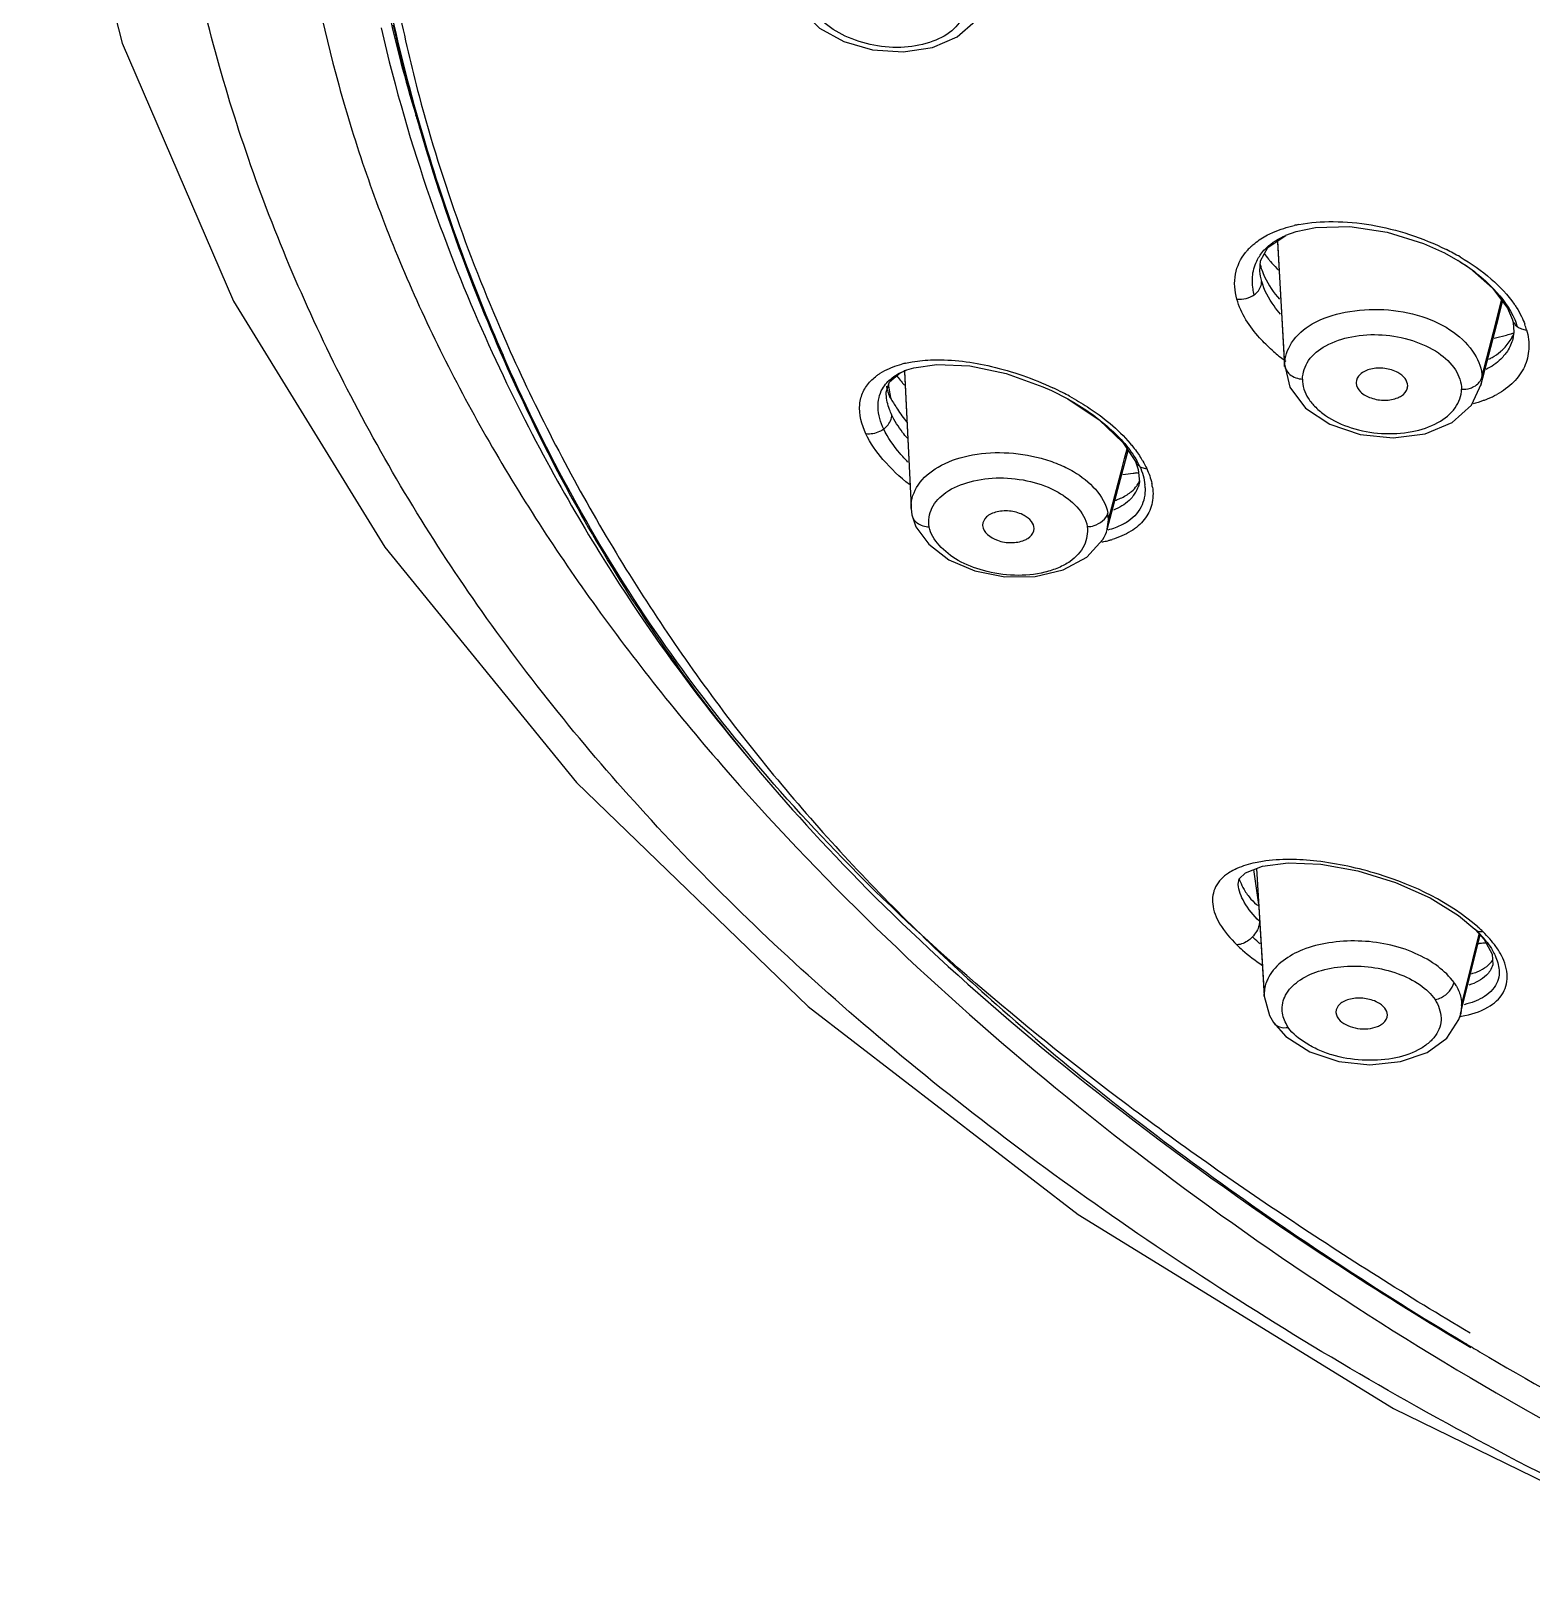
# Model space of a CAD drawing. Extents: x 0 to 1693, y 0 to 1240.
# Drawn here: x 733.19 to 756.42, y 586.93 to 610.95 of the extents above; entities that cross this region are included whole.
import ezdxf

# ---------------------------------------------------------------- set-up
doc = ezdxf.new("R2010")
doc.units = 0
doc.header["$LTSCALE"] = 40
doc.header["$MEASUREMENT"] = 0
doc.layers.add('DEF_LAYER_ASSEM_MEMBER', color=7, linetype='CONTINUOUS')

msp = doc.modelspace()

# ---------------------------------------------------------------- linework, layer by layer
at = {"layer": 'DEF_LAYER_ASSEM_MEMBER', "color": 7, "linetype": 'Continuous'}
for p, q in [((738.796, 611.043), (738.826, 610.91)), ((738.826, 610.91), (738.857, 610.776)), ((738.857, 610.776), (738.889, 610.642)), ((738.889, 610.642), (738.922, 610.507)), ((738.964, 610.338), (738.999, 610.202)), ((738.999, 610.202), (739.035, 610.065)), ((739.035, 610.065), (739.071, 609.928)), ((739.071, 609.928), (739.109, 609.79)), ((739.109, 609.79), (739.146, 609.656)), ((739.146, 609.656), (739.197, 609.478)), ((739.197, 609.478), (739.237, 609.338)), ((739.237, 609.338), (739.279, 609.197)), ((739.279, 609.197), (739.321, 609.056)), ((739.321, 609.056), (739.365, 608.914)), ((739.365, 608.914), (739.41, 608.772)), ((739.41, 608.772), (739.455, 608.629)), ((739.455, 608.629), (739.502, 608.485)), ((739.502, 608.485), (739.55, 608.34)), ((739.55, 608.34), (739.599, 608.194)), ((739.599, 608.194), (739.649, 608.048)), ((739.649, 608.048), (739.7, 607.901)), ((739.7, 607.901), (739.753, 607.753)), ((739.753, 607.753), (739.806, 607.604)), ((752.328, 607.602), (752.61, 607.79)), ((752.477, 607.701), (752.588, 605.758)), ((752.608, 607.791), (752.77, 607.85)), ((739.806, 607.604), (739.861, 607.455)), ((739.861, 607.455), (739.917, 607.304)), ((752.216, 607.395), (752.328, 607.602)), ((755.063, 607.517), (755.269, 607.403)), ((739.917, 607.304), (739.975, 607.153)), ((752.206, 607.237), (752.216, 607.395)), ((752.22, 607.306), (752.222, 607.297)), ((739.975, 607.153), (740.034, 607.001)), ((740.034, 607.001), (740.094, 606.847)), ((740.094, 606.847), (740.156, 606.693)), ((740.156, 606.693), (740.203, 606.577)), ((755.904, 606.536), (755.963, 606.765)), ((740.203, 606.577), (740.251, 606.46)), ((740.251, 606.46), (740.3, 606.342)), ((755.626, 605.464), (755.904, 606.536)), ((740.3, 606.342), (740.349, 606.224)), ((740.349, 606.224), (740.4, 606.106)), ((756.138, 606.289), (756.123, 606.19)), ((740.4, 606.106), (740.452, 605.986)), ((740.452, 605.986), (740.505, 605.864)), ((756.125, 606.196), (756.123, 606.19)), ((740.505, 605.864), (740.56, 605.74)), ((740.56, 605.74), (740.617, 605.613)), ((746.744, 605.707), (746.852, 605.741)), ((752.587, 605.795), (752.672, 605.438)), ((740.617, 605.613), (740.677, 605.482)), ((746.424, 605.361), (746.475, 605.521)), ((746.705, 605.689), (746.808, 603.586)), ((753.696, 605.51), (753.697, 605.502)), ((755.482, 605.161), (755.634, 605.494)), ((740.677, 605.482), (740.738, 605.348)), ((740.738, 605.348), (740.803, 605.211)), ((746.425, 605.33), (746.424, 605.361)), ((746.425, 605.328), (746.425, 605.33)), ((748.981, 605.387), (749.234, 605.257)), ((754.488, 605.424), (754.494, 605.462)), ((740.803, 605.211), (740.869, 605.071)), ((740.869, 605.071), (740.937, 604.93)), ((740.937, 604.93), (741.007, 604.786)), ((741.007, 604.786), (741.078, 604.642)), ((741.078, 604.642), (741.151, 604.496)), ((741.151, 604.496), (741.226, 604.35)), ((741.226, 604.35), (741.302, 604.203)), ((750.03, 603.939), (750.167, 604.461)), ((750.28, 604.289), (750.325, 604.166)), ((750.28, 604.289), (750.28, 604.289)), ((741.302, 604.203), (741.379, 604.056)), ((741.379, 604.056), (741.458, 603.907)), ((750.325, 604.166), (750.344, 603.976)), ((741.458, 603.907), (741.539, 603.759)), ((749.843, 603.238), (750.03, 603.939)), ((750.344, 603.976), (750.328, 603.901)), ((746.808, 603.586), (746.809, 603.558)), ((741.649, 603.56), (741.705, 603.459)), ((741.705, 603.459), (741.761, 603.359)), ((741.761, 603.359), (741.819, 603.258)), ((746.809, 603.558), (746.82, 603.461)), ((746.82, 603.461), (746.884, 603.278)), ((746.82, 603.461), (746.82, 603.461)), ((749.842, 603.239), (749.862, 603.387)), ((741.819, 603.258), (741.877, 603.158)), ((741.877, 603.158), (741.936, 603.056)), ((746.884, 603.278), (747.082, 603.009)), ((747.915, 603.304), (747.915, 603.298)), ((748.706, 603.214), (748.712, 603.252)), ((749.529, 602.81), (749.776, 603.081)), ((741.936, 603.056), (741.996, 602.955)), ((741.996, 602.955), (742.057, 602.853)), ((742.057, 602.853), (742.118, 602.751)), ((742.118, 602.751), (742.181, 602.648)), ((742.181, 602.648), (742.244, 602.546)), ((742.244, 602.546), (742.308, 602.443)), ((742.292, 602.396), (742.397, 602.235)), ((742.308, 602.443), (742.373, 602.339)), ((742.373, 602.339), (742.438, 602.236)), ((742.397, 602.235), (742.502, 602.076)), ((742.438, 602.236), (742.505, 602.132)), ((742.505, 602.132), (742.573, 602.028)), ((742.502, 602.076), (742.607, 601.921)), ((742.573, 602.028), (742.641, 601.923)), ((742.607, 601.921), (742.711, 601.768)), ((742.641, 601.923), (742.711, 601.818)), ((742.711, 601.818), (742.782, 601.713)), ((742.711, 601.768), (742.814, 601.619)), ((742.782, 601.713), (742.853, 601.607)), ((742.814, 601.619), (742.917, 601.473)), ((742.853, 601.607), (742.926, 601.501)), ((742.917, 601.473), (743.018, 601.33)), ((742.926, 601.501), (742.999, 601.395)), ((742.999, 601.395), (743.074, 601.289)), ((743.018, 601.33), (743.119, 601.191)), ((743.074, 601.289), (743.15, 601.182)), ((743.119, 601.191), (743.218, 601.056)), ((743.15, 601.182), (743.227, 601.074)), ((743.218, 601.056), (743.317, 600.923)), ((743.227, 601.074), (743.304, 600.967)), ((743.304, 600.967), (743.384, 600.858)), ((743.317, 600.923), (743.415, 600.792)), ((743.384, 600.858), (743.464, 600.75)), ((743.415, 600.792), (743.513, 600.663)), ((743.464, 600.75), (743.545, 600.641)), ((743.513, 600.663), (743.611, 600.536)), ((743.545, 600.641), (743.628, 600.532)), ((743.611, 600.536), (743.709, 600.41)), ((743.628, 600.532), (743.712, 600.422)), ((743.709, 600.41), (743.807, 600.286)), ((743.712, 600.422), (743.796, 600.312)), ((743.796, 600.312), (743.883, 600.202)), ((743.807, 600.286), (743.906, 600.163)), ((743.883, 600.202), (743.97, 600.091)), ((743.906, 600.163), (744.004, 600.042)), ((743.97, 600.091), (744.059, 599.98)), ((744.004, 600.042), (744.102, 599.922)), ((744.059, 599.98), (744.149, 599.869)), ((744.102, 599.922), (744.2, 599.803)), ((744.149, 599.869), (744.24, 599.757)), ((744.2, 599.803), (744.286, 599.701)), ((744.24, 599.757), (744.379, 599.588)), ((744.379, 599.588), (744.474, 599.475)), ((744.474, 599.475), (744.571, 599.362)), ((744.571, 599.362), (744.669, 599.247)), ((744.669, 599.247), (744.769, 599.132)), ((744.769, 599.132), (744.87, 599.016)), ((744.87, 599.016), (744.974, 598.898)), ((744.974, 598.898), (745.08, 598.78)), ((745.08, 598.78), (745.188, 598.661)), ((745.188, 598.661), (745.299, 598.54)), ((745.299, 598.54), (745.411, 598.418)), ((745.411, 598.418), (745.526, 598.295)), ((745.526, 598.295), (745.643, 598.171)), ((745.643, 598.171), (745.763, 598.046)), ((745.763, 598.046), (745.885, 597.92)), ((745.885, 597.92), (746.009, 597.793)), ((752.154, 597.988), (752.274, 596.012)), ((746.009, 597.793), (746.136, 597.665)), ((746.136, 597.665), (746.265, 597.536)), ((751.871, 597.742), (751.87, 597.747)), ((746.265, 597.536), (746.397, 597.406)), ((746.397, 597.406), (746.531, 597.275)), ((746.531, 597.275), (746.667, 597.143)), ((746.667, 597.143), (746.806, 597.01)), ((746.806, 597.01), (746.947, 596.877)), ((746.947, 596.877), (747.09, 596.742)), ((755.52, 596.567), (755.616, 596.954)), ((755.536, 597.043), (755.676, 596.886)), ((755.676, 596.886), (755.801, 596.659)), ((747.09, 596.742), (747.236, 596.607)), ((747.236, 596.607), (747.384, 596.472)), ((755.801, 596.659), (755.813, 596.494)), ((747.384, 596.472), (747.535, 596.335)), ((755.421, 596.169), (755.52, 596.567)), ((747.535, 596.335), (747.688, 596.198)), ((747.688, 596.198), (747.843, 596.061)), ((755.313, 595.735), (755.421, 596.169)), ((747.843, 596.061), (748, 595.922)), ((748, 595.922), (748.16, 595.784)), ((748.16, 595.784), (748.322, 595.645)), ((748.322, 595.645), (748.486, 595.505)), ((753.383, 595.765), (753.383, 595.758)), ((754.176, 595.685), (754.181, 595.72)), ((755.287, 595.651), (755.314, 595.735)), ((748.486, 595.505), (748.653, 595.365)), ((752.419, 595.601), (752.61, 595.388)), ((752.419, 595.601), (752.419, 595.601)), ((748.653, 595.365), (748.822, 595.224)), ((748.822, 595.224), (748.993, 595.083)), ((748.993, 595.083), (749.167, 594.941)), ((749.167, 594.941), (749.343, 594.799)), ((749.343, 594.799), (749.522, 594.656)), ((749.522, 594.656), (749.703, 594.513)), ((749.703, 594.513), (749.887, 594.369)), ((749.887, 594.369), (750.073, 594.224)), ((750.073, 594.224), (750.262, 594.08)), ((750.262, 594.08), (750.454, 593.934)), ((750.454, 593.934), (750.648, 593.788)), ((750.648, 593.788), (750.844, 593.642)), ((750.844, 593.642), (751.044, 593.495)), ((751.044, 593.495), (751.245, 593.348)), ((751.245, 593.348), (751.45, 593.2)), ((751.45, 593.2), (751.657, 593.052)), ((751.657, 593.052), (751.867, 592.904)), ((751.867, 592.904), (752.079, 592.755)), ((752.079, 592.755), (752.294, 592.606)), ((752.294, 592.606), (752.512, 592.456)), ((752.512, 592.456), (752.733, 592.306)), ((752.733, 592.306), (752.956, 592.156)), ((752.956, 592.156), (753.182, 592.006)), ((753.182, 592.006), (753.411, 591.856)), ((753.411, 591.856), (753.642, 591.705)), ((753.642, 591.705), (753.877, 591.554))]:
    msp.add_line(p, q, dxfattribs=at)
at = {"layer": 'DEF_LAYER_ASSEM_MEMBER', "color": 9, "linetype": 'Continuous'}
for p, q in [((752.478, 607.702), (752.479, 607.683)), ((752.479, 607.683), (752.588, 605.788)), ((752.206, 607.237), (752.205, 607.254)), ((752.212, 607.333), (752.222, 607.297)), ((755.886, 606.54), (755.948, 606.784)), ((755.858, 606.431), (755.886, 606.54)), ((756.114, 606.481), (756.115, 606.477)), ((755.756, 606.034), (755.858, 606.431)), ((755.643, 605.597), (755.756, 606.034)), ((752.588, 605.758), (752.588, 605.788)), ((746.466, 605.459), (746.463, 605.483)), ((746.705, 605.705), (746.707, 605.679)), ((746.707, 605.679), (746.808, 603.586)), ((746.485, 605.339), (746.466, 605.459)), ((746.498, 605.255), (746.485, 605.339)), ((750.058, 604.127), (750.112, 604.333)), ((750.112, 604.333), (750.152, 604.484)), ((749.986, 603.854), (750.058, 604.127)), ((749.862, 603.387), (749.986, 603.854)), ((750.33, 603.915), (750.326, 603.903)), ((746.809, 603.56), (746.808, 603.586)), ((752.188, 597.43), (752.112, 597.972)), ((752.155, 597.988), (752.273, 596.042)), ((755.519, 596.639), (755.6, 596.971)), ((755.565, 597.022), (755.537, 597.043)), ((755.502, 596.571), (755.519, 596.639)), ((755.329, 595.867), (755.502, 596.571)), ((752.274, 596.012), (752.273, 596.042)), ((755.329, 595.867), (755.314, 595.737))]:
    msp.add_line(p, q, dxfattribs=at)
at = {"layer": 'DEF_LAYER_ASSEM_MEMBER', "color": 7, "linetype": 'Continuous'}
for points in [[(733.19, 619.1), (733.539, 614.929), (734.6, 610.766), (736.322, 606.771), (738.664, 602.965), (741.63, 599.318), (745.218, 595.85), (749.395, 592.63), (754.273, 589.625), (759.685, 586.985)], [(744.961, 611.596), (745.113, 611.275), (745.39, 610.999), (745.767, 610.79), (746.213, 610.662), (746.687, 610.631), (747.138, 610.7), (747.522, 610.864)], [(747.522, 610.864), (747.806, 611.109), (747.965, 611.409)], [(738.609, 611.002), (738.649, 610.827), (738.691, 610.653), (738.734, 610.479), (738.777, 610.307), (738.822, 610.137), (738.868, 609.967), (738.915, 609.799), (738.962, 609.633), (739.01, 609.469), (739.059, 609.306), (739.109, 609.145), (739.159, 608.986), (739.209, 608.83), (739.26, 608.675), (739.311, 608.523), (739.362, 608.374), (739.414, 608.227), (739.466, 608.082), (739.518, 607.939), (739.57, 607.798), (739.622, 607.658), (739.675, 607.521), (739.728, 607.385), (739.781, 607.25), (739.835, 607.117), (739.889, 606.985), (739.943, 606.854), (739.997, 606.725), (740.052, 606.598), (740.106, 606.471), (740.161, 606.346), (740.216, 606.222), (740.271, 606.099)], [(738.922, 610.507), (738.93, 610.473), (738.964, 610.338)], [(752.77, 607.85), (753.067, 607.912), (753.599, 607.927), (754.174, 607.841), (754.74, 607.664), (755.063, 607.517)], [(755.269, 607.404), (755.455, 607.28), (755.807, 606.974), (756.04, 606.661), (756.116, 606.481)], [(756.115, 606.477), (756.124, 606.441), (756.138, 606.289)], [(740.271, 606.099), (740.327, 605.978), (740.382, 605.858), (740.438, 605.739), (740.494, 605.621), (740.549, 605.504), (740.606, 605.388), (740.662, 605.273), (740.718, 605.159), (740.775, 605.046), (740.831, 604.935), (740.888, 604.824), (740.945, 604.714), (741.001, 604.606), (741.058, 604.499), (741.115, 604.393), (741.171, 604.289), (741.227, 604.186), (741.282, 604.085), (741.337, 603.986), (741.392, 603.888), (741.446, 603.792), (741.5, 603.698), (741.553, 603.605), (741.607, 603.513), (741.66, 603.422), (741.712, 603.333), (741.765, 603.244), (741.818, 603.156), (741.87, 603.069), (741.923, 602.983), (741.976, 602.897), (742.028, 602.812), (742.081, 602.728), (742.134, 602.644), (742.187, 602.561), (742.292, 602.396)], [(746.852, 605.741), (747.208, 605.793), (747.719, 605.769), (748.281, 605.651), (748.85, 605.447), (748.981, 605.387)], [(746.475, 605.521), (746.639, 605.66), (746.744, 605.707)], [(749.233, 605.257), (749.721, 604.934), (750.088, 604.582), (750.28, 604.289)], [(752.672, 605.438), (752.914, 605.117), (753.287, 604.866), (753.757, 604.705), (754.271, 604.654), (754.765, 604.719), (755.182, 604.894), (755.482, 605.161)], [(741.539, 603.759), (741.566, 603.709), (741.649, 603.56)], [(747.082, 603.009), (747.393, 602.768), (747.793, 602.595), (748.258, 602.504), (748.728, 602.508), (749.161, 602.612), (749.529, 602.81)], [(751.985, 597.923), (752.247, 598.024), (752.645, 598.075), (753.15, 598.054), (753.721, 597.952), (754.306, 597.773), (754.842, 597.534), (755.281, 597.259), (755.534, 597.046)], [(751.871, 597.747), (751.886, 597.83), (751.985, 597.923)], [(752.274, 596.012), (752.356, 595.71), (752.419, 595.601)], [(752.61, 595.388), (752.979, 595.151), (753.429, 595.002), (753.91, 594.949), (754.384, 594.997), (754.797, 595.141), (755.101, 595.362), (755.287, 595.651)], [(753.877, 591.554), (753.995, 591.479), (754.114, 591.403), (754.233, 591.328), (754.353, 591.252), (754.474, 591.177), (754.596, 591.101), (754.719, 591.025), (754.842, 590.95), (754.966, 590.874), (755.091, 590.798), (755.217, 590.722), (755.343, 590.647), (755.47, 590.571)]]:
    msp.add_lwpolyline(points, dxfattribs=at)
for centre, radius, start, end in [((761.227, 616.3), 23.063, 192.5478, 196.7445), ((766.138, 617.266), 28.031, 192.293, 196.4593), ((761.597, 616.409), 23.449, 196.7381, 196.9808), ((761.687, 616.437), 23.543, 196.9811, 197.5894), ((766.764, 617.449), 28.683, 196.4549, 203.6679), ((753.982, 608.759), 2.118, 216.0149, 219.2253), ((754.088, 608.844), 2.253, 219.2039, 220.3161), ((752.931, 607.506), 0.739, 193.2122, 195.71), ((753.096, 607.551), 0.91, 196.21, 198.7836), ((754.206, 608.946), 2.409, 220.3421, 223.7792), ((754.319, 609.053), 2.565, 223.7531, 224.683), ((755.371, 608.496), 2.344, 281.2854, 285.6555), ((755.435, 608.261), 2.1, 285.6875, 288.262), ((755.479, 608.126), 1.958, 288.2719, 289.9963), ((755.523, 606.518), 0.662, 331.9488, 339.5094), ((748.381, 606.959), 2.241, 216.5776, 216.889), ((748.417, 606.987), 2.286, 216.8907, 217.7125), ((748.52, 607.067), 2.417, 217.7262, 220.0134), ((748.639, 607.166), 2.571, 220.0022, 221.1893), ((747.301, 605.601), 0.885, 189.6102, 192.8531), ((749.216, 603.683), 1.249, 25.0619, 29.3684), ((749.922, 606.253), 2.174, 279.9321, 280.8389), ((749.937, 604.171), 0.447, 324.9312, 326.6572), ((749.937, 604.17), 0.446, 326.6771, 335.8986), ((749.697, 603.859), 0.734, 2.3148, 5.2393), ((749.713, 603.859), 0.718, 1.579, 2.3054), ((749.278, 603.384), 0.584, 6.8315, 10.2421), ((749.29, 603.386), 0.572, 0.1214, 6.8339), ((754.388, 595.817), 1.685, 40.5756, 45.668), ((755.4, 599.241), 2.42, 274.7682, 276.5037), ((754.539, 595.948), 1.485, 38.6002, 40.5116), ((755.411, 599.144), 2.323, 276.5108, 277.2026), ((755.393, 599.326), 2.506, 274.3981, 274.7761), ((755.527, 596.753), 0.337, 324.5148, 326.9481), ((784.031, 638.55), 55.823, 239.1114, 239.3909), ((784.467, 639.294), 56.685, 239.3943, 242.0287)]:
    msp.add_arc(centre, radius, start, end, dxfattribs=at)
at = {"layer": 'DEF_LAYER_ASSEM_MEMBER', "color": 9, "linetype": 'Continuous'}
for centre, radius, start, end in [((753.215, 605.834), 2.162, 100.8092, 102.8329), ((752.658, 606.983), 0.864, 138.1946, 141.1027), ((752.701, 606.945), 0.922, 133.2555, 138.1692), ((753.435, 604.244), 3.716, 59.8074, 63.5097), ((756.302, 606.535), 0.194, 197.2695, 234.0725), ((755.315, 606.055), 1.054, 14.9307, 19.8247), ((754.379, 608.244), 2.986, 228.4095, 232.6396), ((747.08, 604.256), 1.596, 102.8765, 105.0192), ((754.505, 608.406), 3.19, 232.6014, 233.5591), ((746.782, 604.944), 0.841, 125.4633, 128.6357), ((746.817, 604.895), 0.901, 122.6084, 125.4663), ((755.079, 605.606), 0.565, 347.0946, 348.5838), ((746.966, 601.074), 4.808, 62.9278, 64.9627), ((747.039, 601.217), 4.648, 61.4292, 62.9273), ((755.068, 605.609), 0.576, 345.4489, 347.094), ((755.096, 606.763), 1.633, 292.1999, 292.8292), ((755.149, 606.644), 1.504, 292.7544, 298.88), ((749.832, 604.076), 0.524, 321.5268, 329.937), ((749.86, 604.059), 0.491, 329.9844, 341.5141), ((749.705, 603.771), 0.848, 8.2227, 12.0951), ((749.482, 604.553), 1.535, 284.8044, 286.5566), ((749.42, 604.812), 1.801, 280.9709, 281.8341), ((749.446, 604.69), 1.677, 281.809, 284.7857), ((752.264, 597.053), 1.021, 114.6299, 116.5238), ((752.287, 597.003), 1.076, 113.927, 114.6398), ((753.805, 595.072), 2.68, 46.1888, 48.5851), ((754.977, 596.132), 1.094, 29.9763, 31.564), ((754.956, 597.619), 1.955, 280.4262, 280.9672)]:
    msp.add_arc(centre, radius, start, end, dxfattribs=at)
for points, start_tangent, end_tangent in [([(759.736, 587.109), (754.631, 589.658), (750.041, 592.525), (746.068, 595.584), (742.79, 598.734), (740.17, 601.966), (738.138, 605.303), (736.631, 608.76), (735.646, 612.311), (735.209, 615.909), (735.344, 619.509), (736.057, 623.078), (737.341, 626.587), (741.575, 633.318), (747.828, 639.406)], (-0.914976, 0.403508), (0.784959, 0.619547)), ([(752.326, 607.796), (752.419, 607.84), (752.735, 607.942)], (0.887018, 0.461736), (0.974983, 0.222277)), ([(752.81, 607.957), (753.343, 608.003), (753.927, 607.951), (755.093, 607.57)], (0.982225, 0.187706), (0.894756, -0.446556)), ([(752.069, 607.616), (752.126, 607.666), (752.326, 607.796)], (0.727904, 0.685679), (0.887018, 0.461736)), ([(751.852, 606.803), (751.829, 607.191), (751.985, 607.526)], (-0.273165, 0.961967), (0.627779, 0.778392)), ([(755.304, 607.456), (755.787, 607.113), (756.142, 606.725)], (0.864045, -0.503414), (0.570687, -0.821168)), ([(752.235, 607.078), (752.206, 607.237)], (-0.271431, 0.962458), (-0.07864, 0.996903)), ([(752.12, 606.871), (752.17, 606.916), (752.234, 607.078)], (0.811267, 0.584676), (-0.055509, 0.998458)), ([(752.525, 606.571), (752.426, 606.697), (752.235, 607.078)], (-0.651737, 0.758445), (-0.271431, 0.962458)), ([(751.852, 606.803), (752.12, 606.871)], (0.991393, -0.130921), (0.811267, 0.584676)), ([(752.397, 606.011), (752.203, 606.202), (751.852, 606.803)], (-0.747429, 0.664342), (-0.257491, 0.966281)), ([(756.142, 606.725), (756.174, 606.678), (756.255, 606.534)], (0.570687, -0.821168), (0.438575, -0.898694)), ([(752.588, 605.789), (752.697, 606.124), (753.017, 606.419), (753.525, 606.599), (754.125, 606.64), (754.712, 606.533), (755.204, 606.291), (755.528, 605.949), (755.643, 605.595)], (0.007135, 0.999975), (-0.0075, -0.999972)), ([(756.255, 606.534), (756.307, 606.413)], (0.438575, -0.898694), (0.338397, -0.941003)), ([(752.864, 605.564), (752.959, 605.851), (753.227, 606.081), (753.627, 606.221), (754.099, 606.249), (754.569, 606.16), (754.969, 605.97), (755.234, 605.706), (755.326, 605.408)], (0.07332, 0.997308), (0.00614, -0.999981)), ([(756.334, 606.327), (756.368, 606.03), (756.3, 605.755), (756.132, 605.518), (755.875, 605.327)], (0.270489, -0.962723), (-0.874957, -0.4842)), ([(756.188, 606.378), (756.254, 606.344)], (0.809149, -0.587603), (0.943778, -0.330579)), ([(756.254, 606.344), (756.334, 606.327)], (0.943778, -0.330579), (0.996765, -0.080376)), ([(756.123, 606.19), (756.036, 605.997), (755.993, 605.939)], (-0.255902, -0.966703), (-0.632564, -0.774508)), ([(746.331, 605.655), (746.474, 605.731)], (0.842229, 0.53912), (0.915381, 0.402589)), ([(746.474, 605.731), (746.519, 605.749), (746.666, 605.797)], (0.915381, 0.402589), (0.965767, 0.25941)), ([(746.724, 605.812), (746.824, 605.832), (747.152, 605.862)], (0.974792, 0.223115), (0.999699, 0.024521)), ([(747.152, 605.862), (748.052, 605.76), (749.001, 605.43)], (0.999699, 0.024521), (0.905995, -0.423288)), ([(752.588, 605.789), (752.627, 605.683)], (0.056979, -0.998375), (0.585979, -0.810326)), ([(755.993, 605.939), (755.935, 605.875), (755.709, 605.715)], (-0.632564, -0.774508), (-0.888835, -0.458228)), ([(746.11, 604.717), (746.015, 605.172), (746.068, 605.368), (746.185, 605.536)], (-0.426755, 0.904367), (0.693738, 0.720227)), ([(746.185, 605.536), (746.257, 605.601)], (0.693738, 0.720227), (0.78092, 0.624631)), ([(752.627, 605.683), (752.67, 605.637), (752.864, 605.564)], (0.585979, -0.810326), (0.997972, -0.063661)), ([(752.864, 605.564), (752.955, 605.267), (753.07, 605.128), (753.222, 605.002), (753.618, 604.811), (754.089, 604.724), (754.561, 604.752), (754.963, 604.891), (755.23, 605.122), (755.326, 605.408)], (-0.034194, -0.999415), (-0.041853, 0.999124)), ([(755.465, 605.425), (755.498, 605.438), (755.58, 605.492)], (0.95086, 0.309622), (0.72559, 0.688127)), ([(755.58, 605.492), (755.602, 605.515), (755.643, 605.595)], (0.72559, 0.688127), (0.24934, 0.968416)), ([(755.643, 605.597), (755.633, 605.495)], (-0.004619, -0.999989), (-0.197896, -0.980223)), ([(746.508, 605.014), (746.475, 605.094), (746.425, 605.328)], (-0.419166, 0.90791), (-0.04426, 0.99902)), ([(749.262, 605.298), (749.537, 605.135), (750.199, 604.568)], (0.878188, -0.478316), (0.647391, -0.762158)), ([(755.326, 605.408), (755.465, 605.425)], (0.99799, -0.063366), (0.95086, 0.309622)), ([(755.713, 605.25), (755.664, 605.231), (755.506, 605.18)], (-0.925866, -0.377852), (-0.964931, -0.262504)), ([(746.385, 604.791), (746.437, 604.839), (746.509, 605.014)], (0.801888, 0.597474), (-0.043323, 0.999061)), ([(746.752, 604.648), (746.677, 604.74), (746.508, 605.014)], (-0.655542, 0.755159), (-0.419166, 0.90791)), ([(746.385, 604.791), (746.321, 604.752), (746.11, 604.717)], (-0.801888, -0.597474), (-0.988463, 0.15146)), ([(746.783, 603.931), (746.374, 604.319), (746.11, 604.717)], (-0.784247, 0.620449), (-0.422068, 0.906564)), ([(750.199, 604.568), (750.247, 604.51), (750.37, 604.335)], (0.647391, -0.762158), (0.527771, -0.849387)), ([(746.808, 603.586), (746.918, 603.924), (747.226, 604.202), (747.691, 604.377), (748.248, 604.425), (748.82, 604.339), (749.085, 604.25), (749.323, 604.133), (749.853, 603.488)], (-0.000964, 1), (0.182746, -0.98316)), ([(750.347, 604.212), (750.28, 604.289)], (-0.851421, 0.524482), (-0.422138, 0.906532)), ([(750.37, 604.335), (750.394, 604.296), (750.456, 604.178)], (0.527771, -0.849387), (0.418559, -0.90819)), ([(750.347, 604.212), (750.416, 604.184)], (0.851421, -0.524482), (0.97255, -0.232693)), ([(750.416, 604.184), (750.456, 604.178)], (0.97255, -0.232693), (0.99547, -0.095073)), ([(750.456, 604.178), (750.501, 604.067)], (0.426012, -0.904718), (0.330628, -0.943761)), ([(750.501, 604.067), (750.535, 603.948)], (0.330628, -0.943761), (0.209043, -0.977907)), ([(747.09, 603.277), (747.132, 603.567), (747.349, 603.81), (747.721, 603.974), (748.181, 604.035), (748.658, 603.978), (749.084, 603.813), (749.536, 603.28)], (-0.16402, 0.986457), (0.176935, -0.984223)), ([(750.545, 603.892), (750.533, 603.623), (750.418, 603.392), (750.21, 603.209), (749.919, 603.082)], (0.142503, -0.989794), (-0.958492, -0.28512)), ([(750.242, 603.75), (750.184, 603.687), (749.941, 603.537)], (-0.621395, -0.783498), (-0.928243, -0.371975)), ([(746.82, 603.461), (746.858, 603.383)], (0.196541, -0.980496), (0.616837, -0.787091)), ([(746.858, 603.383), (746.901, 603.34), (747.09, 603.277)], (0.616837, -0.787091), (0.999999, 0.001068)), ([(749.536, 603.28), (749.486, 602.99), (749.269, 602.742), (749.091, 602.645), (748.879, 602.574), (748.409, 602.527), (747.928, 602.6), (747.535, 602.758), (747.243, 602.994), (747.09, 603.277)], (0.064731, -0.997903), (-0.167224, 0.985919)), ([(752.247, 598.097), (752.136, 598.076), (751.851, 597.987)], (-0.988107, -0.153765), (-0.91405, -0.405601)), ([(755.578, 597.082), (754.043, 597.898), (753.088, 598.101), (752.247, 598.097)], (-0.749754, 0.661717), (-0.988107, -0.153765)), ([(751.72, 597.916), (751.521, 597.704), (751.476, 597.437), (751.584, 597.133), (751.85, 596.807)], (-0.836901, -0.547354), (0.721382, -0.692537)), ([(751.808, 597.967), (751.72, 597.916)], (-0.894657, -0.446754), (-0.836901, -0.547354)), ([(752.199, 597.172), (751.964, 597.468), (751.871, 597.742)], (-0.709087, 0.705121), (-0.056612, 0.998396)), ([(752.2, 597.172), (752.194, 597.112), (752.091, 596.928)], (0.039538, -0.999218), (-0.691774, -0.722114)), ([(752.091, 596.928), (752.035, 596.879), (751.85, 596.807)], (-0.691774, -0.722114), (-0.999821, -0.018915)), ([(755.211, 596.221), (754.964, 596.469), (754.611, 596.674), (753.727, 596.865), (753.274, 596.836), (752.867, 596.728), (752.344, 596.308)], (-0.575393, 0.817877), (-0.478889, -0.877875)), ([(755.66, 597.006), (755.634, 597.005), (755.565, 597.022)], (-0.996428, -0.08445), (-0.878934, 0.476944)), ([(755.909, 596.704), (755.859, 596.779), (755.66, 597.006)], (-0.523337, 0.852126), (-0.716017, 0.698083)), ([(751.85, 596.807), (751.937, 596.725), (752.245, 596.487)], (0.709135, -0.705073), (0.828147, -0.560512)), ([(755.328, 595.7), (755.734, 595.84), (755.972, 596.064), (756.024, 596.203), (756.033, 596.354), (755.924, 596.678)], (0.981733, 0.190265), (-0.499525, 0.8663)), ([(752.552, 595.778), (752.605, 596.027), (752.8, 596.241), (753.114, 596.396), (753.508, 596.471), (754.345, 596.359), (754.686, 596.185), (754.918, 595.957)], (-0.087888, 0.99613), (0.560332, -0.828268)), ([(752.344, 596.308), (752.313, 596.243), (752.273, 596.042)], (-0.478889, -0.877875), (0.005841, -0.999983)), ([(754.918, 595.957), (755.017, 595.992), (755.211, 596.221)], (0.982536, 0.186075), (0.220206, 0.975453)), ([(755.211, 596.221), (755.247, 596.164), (755.316, 595.99)], (0.575393, -0.817877), (0.213393, -0.976966)), ([(755.316, 595.99), (755.329, 595.867)], (0.213393, -0.976966), (0.005841, -0.999983)), ([(752.576, 595.665), (752.552, 595.778)], (-0.324215, 0.945983), (-0.087888, 0.99613)), ([(752.646, 595.528), (752.625, 595.562), (752.576, 595.665)], (-0.55996, 0.82852), (-0.324215, 0.945983)), ([(752.419, 595.601), (752.512, 595.534), (752.646, 595.528)], (0.557817, -0.829964), (0.982596, 0.185756))]:
    msp.add_spline(points, degree=3, dxfattribs=dict(at, start_tangent=start_tangent, end_tangent=end_tangent))
at = {"layer": 'DEF_LAYER_ASSEM_MEMBER', "color": 7, "linetype": 'Continuous'}
for points, start_tangent, end_tangent in [([(739.785, 626.233), (737.82, 621.015), (737.178, 615.604), (737.382, 612.863), (737.951, 610.119), (738.896, 607.387), (740.229, 604.683), (741.944, 602.025), (744.009, 599.439), (749.045, 594.591), (755.055, 590.349), (761.755, 586.926)], (-0.455005, -0.890489), (0.920871, -0.389868)), ([(747.651, 611.26), (747.474, 610.991), (747.146, 610.794), (746.708, 610.703), (746.231, 610.733), (745.789, 610.876), (745.441, 611.106), (745.327, 611.247), (745.253, 611.396), (745.213, 611.548), (745.229, 611.697)], (-0.354838, -0.934928), (0.321179, 0.947019)), ([(738.876, 611.316), (739.195, 609.95), (740.606, 605.994)], (0.197628, -0.980277), (0.409248, -0.912423)), ([(752.236, 607.517), (752.307, 607.597), (752.61, 607.79)], (0.611073, 0.791574), (0.921046, 0.389454)), ([(752.1, 607.21), (752.187, 607.445), (752.236, 607.517)], (0.172914, 0.984937), (0.611073, 0.791574)), ([(752.12, 606.871), (752.101, 606.957), (752.1, 607.21)], (-0.269665, 0.962954), (0.172914, 0.984937)), ([(752.235, 607.258), (752.28, 607.146), (752.511, 606.8)], (0.321668, -0.946853), (0.654405, -0.756144)), ([(755.269, 607.403), (755.824, 606.961), (756.15, 606.486)], (0.853843, -0.520531), (0.38715, -0.922017)), ([(756.15, 606.486), (756.188, 606.378)], (0.38715, -0.922017), (0.269775, -0.962923)), ([(755.929, 605.99), (755.982, 606.039), (756.107, 606.207)], (0.765094, 0.643918), (0.469879, 0.882731)), ([(740.606, 605.994), (742.091, 603.13), (743.837, 600.509), (745.84, 598.113), (748.128, 595.882)], (0.409248, -0.912423), (0.747915, -0.663794)), ([(755.75, 605.873), (755.799, 605.899), (755.929, 605.99)], (0.891073, 0.453859), (0.765094, 0.643918)), ([(755.461, 590.792), (752.622, 592.584), (750.007, 594.439), (745.746, 598.148), (744.083, 600.012), (742.68, 601.915), (740.494, 605.934)], (-0.859021, 0.51194), (-0.401546, 0.915839)), ([(754.343, 605.665), (754.139, 605.729), (753.922, 605.719), (753.757, 605.638), (753.696, 605.51)], (-0.874827, 0.484435), (0.001702, -0.999999)), ([(746.365, 605.415), (746.515, 605.584), (746.745, 605.707)], (0.490233, 0.871592), (0.940008, 0.341151)), ([(753.697, 605.502), (753.763, 605.369), (753.927, 605.272), (754.141, 605.238), (754.342, 605.277)], (0.058644, -0.998279), (0.919604, 0.392847)), ([(754.494, 605.462), (754.454, 605.572), (754.343, 605.665)], (-0.001702, 0.999999), (-0.874827, 0.484435)), ([(746.385, 604.791), (746.297, 605.129), (746.365, 605.415)], (-0.422778, 0.906233), (0.490233, 0.871592)), ([(746.437, 605.404), (746.458, 605.332)], (0.223546, -0.974693), (0.342436, -0.939541)), ([(746.458, 605.332), (746.467, 605.309), (746.498, 605.254)], (0.342436, -0.939541), (0.596407, -0.802682)), ([(746.498, 605.254), (746.596, 605.101), (746.744, 604.897)], (0.568128, -0.82294), (0.640109, -0.768284)), ([(749.234, 605.257), (749.881, 604.802), (750.305, 604.296)], (0.874392, -0.485221), (0.489623, -0.871935)), ([(754.342, 605.277), (754.396, 605.305), (754.489, 605.423)], (0.919604, 0.392847), (0.253139, 0.96743)), ([(746.76, 604.28), (746.635, 604.417), (746.385, 604.791)], (-0.701422, 0.712747), (-0.422778, 0.906233)), ([(750.297, 604.111), (750.245, 604.103), (750.086, 604.084)], (-0.985006, -0.172521), (-0.996406, -0.08471)), ([(750.347, 604.212), (750.427, 603.926)], (0.422741, -0.906251), (0.091155, -0.995837)), ([(750.43, 603.879), (750.368, 603.585), (750.142, 603.346)], (0.027548, -0.99962), (-0.850604, -0.525807)), ([(750.189, 603.8), (750.222, 603.826), (750.302, 603.914)], (0.79981, 0.600254), (0.574546, 0.818472)), ([(749.968, 603.687), (750.03, 603.71), (750.189, 603.8)], (0.947435, 0.319949), (0.79981, 0.600254)), ([(748.561, 603.453), (748.357, 603.518), (748.139, 603.509), (748.047, 603.478), (747.975, 603.43), (747.915, 603.304)], (-0.875584, 0.483066), (0.003367, -0.999994)), ([(748.712, 603.252), (748.672, 603.361), (748.561, 603.453)], (-0.003367, 0.999994), (-0.875584, 0.483066)), ([(749.536, 603.28), (749.64, 603.297), (749.853, 603.488)], (0.999999, 0.001071), (0.251686, 0.967809)), ([(750.142, 603.346), (750.078, 603.311), (749.852, 603.226)], (-0.850604, -0.525807), (-0.965719, -0.259589)), ([(747.915, 603.298), (748.145, 603.069), (748.359, 603.033), (748.56, 603.07)], (0.049876, -0.998755), (0.923298, 0.384085)), ([(748.56, 603.07), (748.614, 603.098), (748.707, 603.214)], (0.923298, 0.384085), (0.258755, 0.965943)), ([(749.776, 603.081), (749.843, 603.238)], (0.512124, 0.858911), (0.257734, 0.966216)), ([(751.886, 597.83), (751.901, 597.788), (751.962, 597.662)], (0.302754, -0.953069), (0.500492, -0.865741)), ([(751.962, 597.662), (752.068, 597.515)], (0.500492, -0.865741), (0.670982, -0.741474)), ([(752.068, 597.515), (752.19, 597.41)], (0.670982, -0.741474), (0.856342, -0.516409)), ([(752.212, 596.818), (752.18, 596.846), (752.091, 596.928)], (-0.76574, 0.643151), (-0.714483, 0.699653)), ([(755.699, 596.874), (755.729, 596.835), (755.807, 596.718)], (0.623727, -0.781642), (0.494603, -0.869119)), ([(755.807, 596.718), (755.847, 596.639), (755.908, 596.413)], (0.494603, -0.869119), (0.069089, -0.99761)), ([(755.769, 596.404), (755.713, 596.336), (755.442, 596.182)], (-0.544119, -0.839008), (-0.948854, -0.315715)), ([(755.482, 596.359), (755.567, 596.388)], (0.962389, 0.271676), (0.92896, 0.37018)), ([(755.567, 596.388), (755.618, 596.41), (755.746, 596.496)], (0.92896, 0.37018), (0.738493, 0.674261)), ([(755.908, 596.413), (755.895, 596.271), (755.834, 596.145), (755.577, 595.95)], (0.069089, -0.99761), (-0.911411, -0.411497)), ([(755.746, 596.496), (755.801, 596.557)], (0.738493, 0.674261), (0.580366, 0.814356)), ([(755.811, 596.495), (755.769, 596.404)], (-0.282432, -0.959287), (-0.544119, -0.839008)), ([(748.128, 595.882), (751.484, 593.205), (755.373, 590.645)], (0.747915, -0.663794), (0.858167, -0.513371)), ([(754.918, 595.957), (755.01, 595.673), (754.99, 595.532), (754.922, 595.4), (754.809, 595.28), (754.658, 595.179), (754.259, 595.047), (753.789, 595.022), (753.32, 595.101), (753.109, 595.181), (752.924, 595.282), (752.646, 595.528)], (0.502737, -0.864439), (-0.5287, 0.848809)), ([(754.029, 595.914), (753.825, 595.975), (753.607, 595.966), (753.515, 595.934), (753.443, 595.888), (753.383, 595.765)], (-0.884179, 0.467148), (0.005841, -0.999983)), ([(754.181, 595.72), (754.14, 595.825), (754.029, 595.914)], (-0.005841, 0.999983), (-0.884179, 0.467148)), ([(755.577, 595.95), (755.529, 595.93), (755.368, 595.879)], (-0.911411, -0.411497), (-0.970525, -0.240999)), ([(753.383, 595.758), (753.45, 595.631), (753.566, 595.556), (753.719, 595.512), (754.029, 595.542)], (0.062108, -0.998069), (0.925282, 0.37928)), ([(754.029, 595.542), (754.084, 595.57), (754.176, 595.685)], (0.925282, 0.37928), (0.242512, 0.970148))]:
    msp.add_spline(points, degree=3, dxfattribs=dict(at, start_tangent=start_tangent, end_tangent=end_tangent))

doc.saveas('drawing.dxf')
